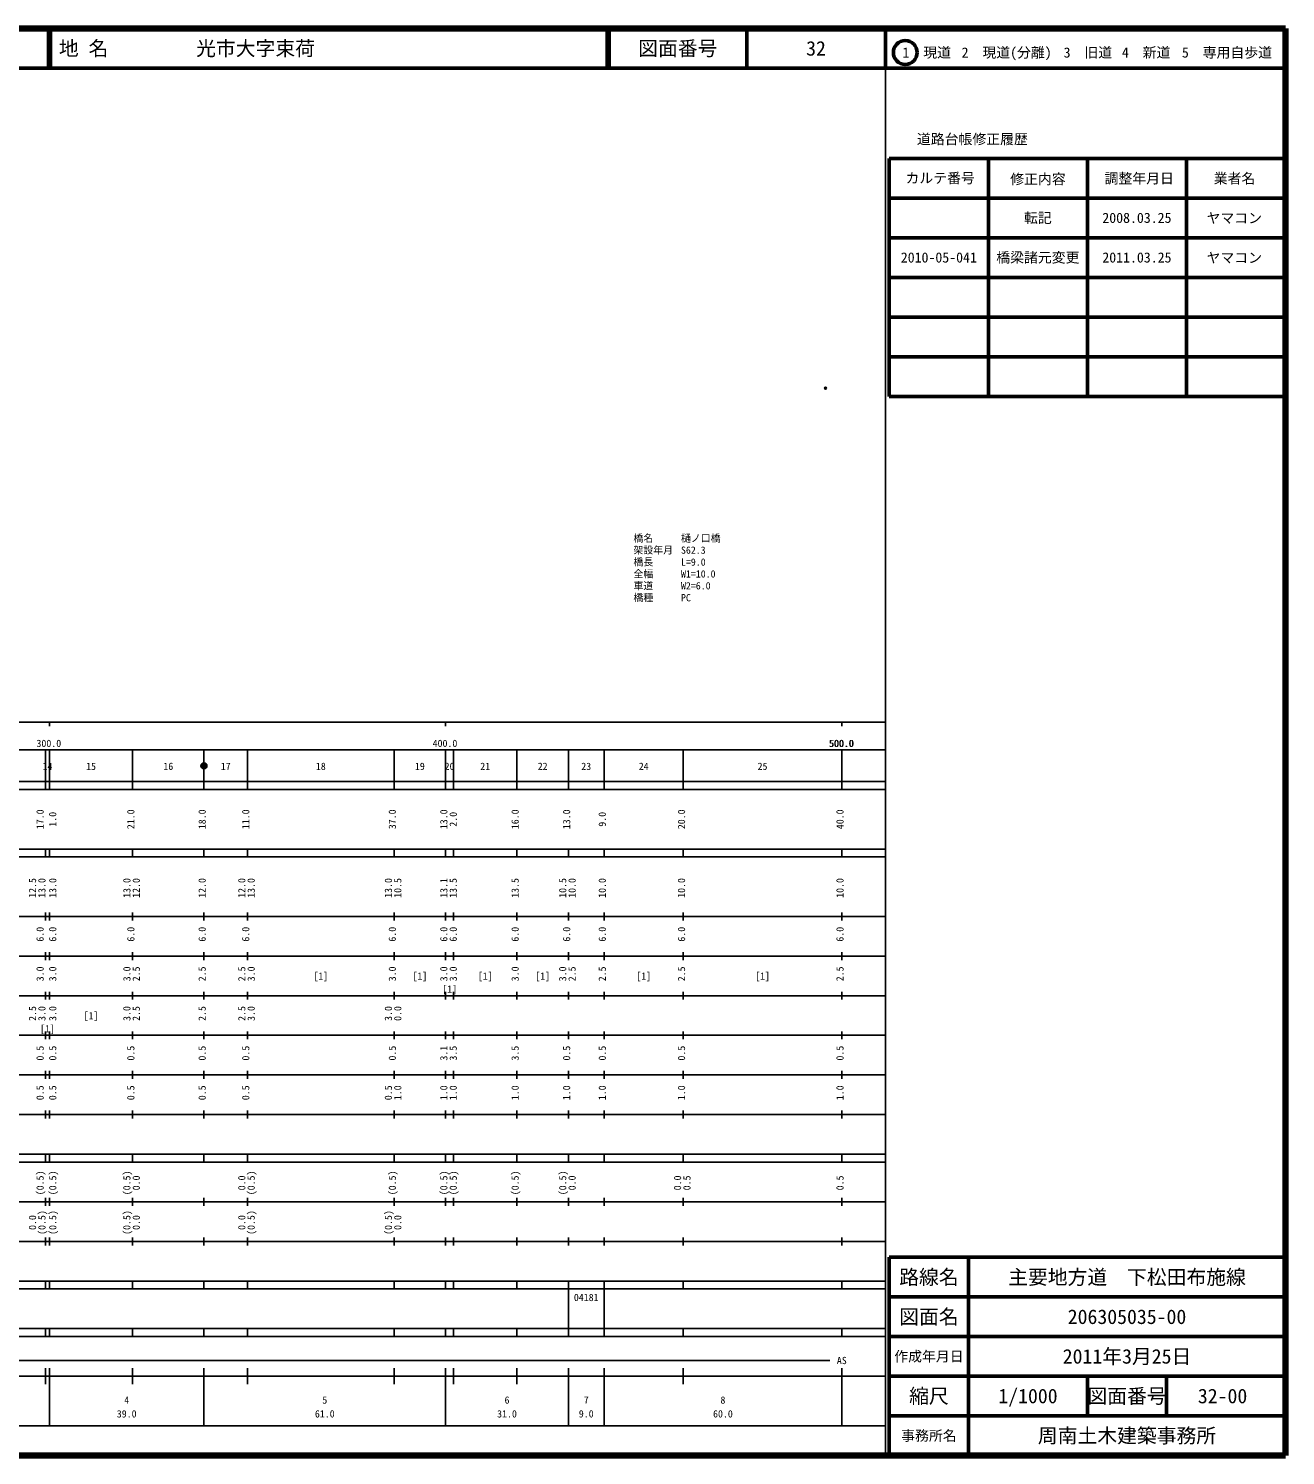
# Model space of a CAD drawing. Units: millimetres on the paper. Extents: x 40 to 680, y 20 to 380.
# Drawn here: x 362.7 to 680, y 20 to 380 of the extents above; entities that cross this region are included whole.
import ezdxf
from ezdxf.enums import TextEntityAlignment as Align

# ---------------------------------------------------------------- set-up
doc = ezdxf.new("R2010")
doc.units = ezdxf.units.MM
doc.header["$PDMODE"] = 32
doc.header["$PDSIZE"] = 0.5
for name, color, linetype in [('M-OTRS', 6, 'Continuous'), ('M-STR-HTXT', 7, 'Continuous'), ('M-TTL-TXT', 7, 'Continuous')]:
    doc.layers.add(name, color=color, linetype=linetype)
for name, color, linetype, lineweight in [('M-TTL', 2, 'Continuous', 140), ('M-TTL-BAND', 7, 'Continuous', 25), ('M-TTL-FRAM', 2, 'Continuous', 50), ('M-TTL-LINE', 7, 'Continuous', 50)]:
    doc.layers.add(name, color=color, linetype=linetype, lineweight=lineweight)
doc.styles.add('ＭＳ ゴシック', font='')
doc.styles.get('ＭＳ ゴシック').set_extended_font_data('MS Gothic')

msp = doc.modelspace()

# ---------------------------------------------------------------- hatches: boundary and pattern name
at = {"layer": 'M-TTL-BAND'}
msp.add_hatch(color=256, dxfattribs=at).paths.add_polyline_path([(407.75, 194, 1), (406.25, 194, 1)])

# ---------------------------------------------------------------- linework, layer by layer
at = {"layer": 'M-OTRS'}
msp.add_point((563.894, 289.247), dxfattribs=at)
at = {"layer": 'M-TTL'}
for p, q in [((680, 380), (40, 380)), ((680, 20), (680, 380)), ((40, 20), (680, 20))]:
    msp.add_line(p, q, dxfattribs=at)
at = {"layer": 'M-TTL-BAND'}
for p, q in [((579, 20), (579, 370)), ((40, 205), (579, 205)), ((368, 205), (368, 204)), ((468, 205), (468, 204)), ((568, 205), (568, 204)), ((68, 198), (579, 198)), ((367, 188), (367, 198)), ((368, 188), (368, 198)), ((389, 188), (389, 198)), ((407, 188), (407, 198)), ((418, 188), (418, 198)), ((455, 188), (455, 198)), ((468, 188), (468, 198)), ((470, 188), (470, 198)), ((486, 188), (486, 198)), ((499, 188), (499, 198)), ((508, 188), (508, 198)), ((528, 188), (528, 198)), ((568, 188), (568, 198)), ((40, 190), (579, 190)), ((40, 188), (579, 188)), ((40, 173), (579, 173)), ((367, 171), (367, 173)), ((368, 171), (368, 173)), ((389, 171), (389, 173)), ((407, 171), (407, 173)), ((418, 171), (418, 173)), ((455, 171), (455, 173)), ((468, 171), (468, 173)), ((470, 171), (470, 173)), ((486, 171), (486, 173)), ((499, 171), (499, 173)), ((508, 171), (508, 173)), ((528, 171), (528, 173)), ((568, 171), (568, 173)), ((40, 171), (579, 171)), ((40, 156), (579, 156)), ((367, 155), (367, 157)), ((368, 155), (368, 157)), ((389, 155), (389, 157)), ((407, 155), (407, 157)), ((418, 155), (418, 157)), ((455, 155), (455, 157)), ((468, 155), (468, 157)), ((470, 155), (470, 157)), ((486, 155), (486, 157)), ((499, 155), (499, 157)), ((508, 155), (508, 157)), ((528, 155), (528, 157)), ((568, 155), (568, 157)), ((46, 146), (579, 146)), ((367, 145), (367, 147)), ((368, 145), (368, 147)), ((389, 145), (389, 147)), ((407, 145), (407, 147)), ((418, 145), (418, 147)), ((455, 145), (455, 147)), ((468, 145), (468, 147)), ((470, 145), (470, 147)), ((486, 145), (486, 147)), ((499, 145), (499, 147)), ((508, 145), (508, 147)), ((528, 145), (528, 147)), ((568, 145), (568, 147)), ((367, 135), (367, 137)), ((368, 135), (368, 137)), ((389, 135), (389, 137)), ((407, 135), (407, 137)), ((418, 135), (418, 137)), ((455, 135), (455, 137)), ((468, 135), (468, 137)), ((470, 135), (470, 137)), ((486, 135), (486, 137)), ((499, 135), (499, 137)), ((508, 135), (508, 137)), ((528, 135), (528, 137)), ((568, 135), (568, 137)), ((52, 136), (579, 136)), ((46, 126), (579, 126)), ((367, 125), (367, 127)), ((368, 125), (368, 127)), ((389, 125), (389, 127)), ((407, 125), (407, 127)), ((418, 125), (418, 127)), ((455, 125), (455, 127)), ((468, 125), (468, 127)), ((470, 125), (470, 127)), ((486, 125), (486, 127)), ((499, 125), (499, 127)), ((508, 125), (508, 127)), ((528, 125), (528, 127)), ((568, 125), (568, 127)), ((52, 116), (579, 116)), ((367, 115), (367, 117)), ((368, 115), (368, 117)), ((389, 115), (389, 117)), ((407, 115), (407, 117)), ((418, 115), (418, 117)), ((455, 115), (455, 117)), ((468, 115), (468, 117)), ((470, 115), (470, 117)), ((486, 115), (486, 117)), ((499, 115), (499, 117)), ((508, 115), (508, 117)), ((528, 115), (528, 117)), ((568, 115), (568, 117)), ((46, 106), (579, 106)), ((367, 105), (367, 107)), ((368, 105), (368, 107)), ((389, 105), (389, 107)), ((407, 105), (407, 107)), ((418, 105), (418, 107)), ((455, 105), (455, 107)), ((468, 105), (468, 107)), ((470, 105), (470, 107)), ((486, 105), (486, 107)), ((499, 105), (499, 107)), ((508, 105), (508, 107)), ((528, 105), (528, 107)), ((568, 105), (568, 107)), ((40, 96), (579, 96)), ((40, 94), (579, 94)), ((367, 94), (367, 96)), ((368, 94), (368, 96)), ((389, 94), (389, 96)), ((407, 94), (407, 96)), ((418, 94), (418, 96)), ((455, 94), (455, 96)), ((468, 94), (468, 96)), ((470, 94), (470, 96)), ((486, 94), (486, 96)), ((499, 94), (499, 96)), ((508, 94), (508, 96)), ((528, 94), (528, 96)), ((568, 94), (568, 96)), ((49, 84), (579, 84)), ((367, 83), (367, 85)), ((368, 83), (368, 85)), ((389, 83), (389, 85)), ((407, 83), (407, 85)), ((418, 83), (418, 85)), ((455, 83), (455, 85)), ((468, 83), (468, 85)), ((470, 83), (470, 85)), ((486, 83), (486, 85)), ((499, 83), (499, 85)), ((508, 83), (508, 85)), ((528, 83), (528, 85)), ((568, 83), (568, 85)), ((40, 74), (579, 74)), ((367, 73), (367, 75)), ((368, 73), (368, 75)), ((389, 73), (389, 75)), ((407, 73), (407, 75)), ((418, 73), (418, 75)), ((455, 73), (455, 75)), ((468, 73), (468, 75)), ((470, 73), (470, 75)), ((486, 73), (486, 75)), ((499, 73), (499, 75)), ((508, 73), (508, 75)), ((528, 73), (528, 75)), ((568, 73), (568, 75)), ((40, 64), (579, 64)), ((40, 62), (579, 62)), ((367, 62), (367, 64)), ((368, 62), (368, 64)), ((389, 62), (389, 64)), ((407, 62), (407, 64)), ((418, 62), (418, 64)), ((455, 62), (455, 64)), ((468, 62), (468, 64)), ((470, 62), (470, 64)), ((486, 62), (486, 64)), ((499, 62), (499, 64)), ((499, 52), (499, 62)), ((508, 62), (508, 64)), ((508, 52), (508, 62)), ((528, 62), (528, 64)), ((568, 62), (568, 64)), ((40, 52), (579, 52)), ((367, 50), (367, 52)), ((368, 50), (368, 52)), ((389, 50), (389, 52)), ((407, 50), (407, 52)), ((418, 50), (418, 52)), ((455, 50), (455, 52)), ((468, 50), (468, 52)), ((470, 50), (470, 52)), ((486, 50), (486, 52)), ((499, 50), (499, 52)), ((508, 50), (508, 52)), ((528, 50), (528, 52)), ((568, 50), (568, 52)), ((40, 50), (579, 50)), ((71, 44), (565, 44)), ((40, 40), (579, 40)), ((367, 38), (367, 42)), ((368, 27.5), (368, 42)), ((389, 38), (389, 42)), ((407, 27.5), (407, 42)), ((418, 38), (418, 42)), ((455, 38), (455, 42)), ((468, 27.5), (468, 42)), ((470, 38), (470, 42)), ((486, 38), (486, 42)), ((499, 27.5), (499, 42)), ((508, 27.5), (508, 42)), ((528, 38), (528, 42)), ((568, 27.5), (568, 42)), ((68, 27.5), (579, 27.5))]:
    msp.add_line(p, q, dxfattribs=at)
msp.add_lwpolyline([(407.75, 194, 1), (406.25, 194, 1)], format="xyb", close=True, dxfattribs=at)
at = {"layer": 'M-TTL-FRAM'}
for p, q in [((580, 347.197), (580, 287.197)), ((580, 347.197), (680, 347.197)), ((580, 287.197), (680, 287.197)), ((680, 70), (580, 70)), ((580, 70), (580, 20))]:
    msp.add_line(p, q, dxfattribs=at)
at = {"layer": 'M-TTL-LINE'}
for p, q in [((367.75, 380), (367.75, 370)), ((368.25, 380), (368.25, 370)), ((508.747, 380), (508.747, 370)), ((509.247, 380), (509.247, 370)), ((543.997, 380), (543.997, 370)), ((579, 380), (579, 370)), ((40, 370), (680, 370)), ((605, 347.197), (605, 287.197)), ((630, 347.197), (630, 287.197)), ((655, 347.197), (655, 287.197)), ((580, 337.197), (680, 337.197)), ((580, 327.197), (680, 327.197)), ((580, 317.197), (680, 317.197)), ((580, 307.197), (680, 307.197)), ((580, 297.197), (680, 297.197)), ((600, 70), (600, 20)), ((680, 60), (580, 60)), ((680, 50), (580, 50)), ((680, 40), (580, 40)), ((630, 40), (630, 30)), ((650, 40), (650, 30)), ((680, 30), (580, 30))]:
    msp.add_line(p, q, dxfattribs=at)
msp.add_circle((584.031, 373.958), 3, dxfattribs=at)

# ---------------------------------------------------------------- texts
at = {"layer": 'M-STR-HTXT', "style": 'ＭＳ ゴシック'}
for s, p in [('橋名', (515.41, 249.945)), ('樋ノ口橋', (527.41, 249.945)), ('架設年月', (515.41, 246.945)), ('S62.3', (527.41, 246.945)), ('橋長', (515.41, 243.945)), ('L=9.0', (527.41, 243.945)), ('全幅', (515.41, 240.945)), ('W1=10.0', (527.41, 240.945)), ('車道', (515.41, 237.945)), ('W2=6.0', (527.41, 237.945)), ('橋種', (515.41, 234.945)), ('PC', (527.41, 234.945))]:
    msp.add_text(s, height=1.833, dxfattribs=at).set_placement(p, align=Align.BOTTOM_LEFT)
at = {"layer": 'M-TTL-BAND', "style": 'ＭＳ ゴシック'}
for s, p in [('300.0', (367.844, 198.195)), ('400.0', (467.844, 198.195)), ('500.0', (567.844, 198.195)), ('500.0', (568, 198.195)), ('14', (367.5, 192.405)), ('15', (378.5, 192.405)), ('16', (398, 192.405)), ('17', (412.5, 192.405)), ('18', (436.5, 192.405)), ('19', (461.5, 192.405)), ('20', (469, 192.405)), ('21', (478, 192.405)), ('22', (492.5, 192.405)), ('23', (503.5, 192.405)), ('24', (518, 192.405)), ('25', (548, 192.405)), ('[1]', (436.5, 139.5)), ('[1]', (461.5, 139.5)), ('[1]', (478, 139.5)), ('[1]', (492.5, 139.5)), ('[1]', (518, 139.5)), ('[1]', (548, 139.5)), ('[1]', (469, 136.195)), ('[1]', (378.5, 129.5)), ('[1]', (367.5, 126.195)), ('AS', (568, 42.5)), ('4', (387.5, 32.523)), ('5', (437.5, 32.523)), ('6', (483.5, 32.523)), ('7', (503.5, 32.523)), ('8', (538, 32.523)), ('39.0', (387.5, 29.033)), ('61.0', (437.5, 29.033)), ('31.0', (483.5, 29.033)), ('9.0', (503.5, 29.033)), ('60.0', (538, 29.033))]:
    msp.add_text(s, height=1.833, dxfattribs=at).set_placement(p, align=Align.BOTTOM_CENTER)
for s, p in [('17.0', (367.084, 180.5)), ('1.0', (370.276, 180.5)), ('21.0', (390, 180.5)), ('18.0', (408, 180.5)), ('11.0', (419, 180.5)), ('37.0', (456, 180.5)), ('13.0', (469, 180.5)), ('2.0', (471.38, 180.5)), ('16.0', (487, 180.5)), ('13.0', (500, 180.5)), ('9.0', (509, 180.5)), ('20.0', (529, 180.5)), ('40.0', (569, 180.5)), ('12.5', (365.182, 163.174)), ('13.0', (367.552, 163.174)), ('13.0', (370.276, 163.174)), ('13.0', (389, 163.174)), ('12.0', (391.37, 163.174)), ('12.0', (408, 163.174)), ('12.0', (418, 163.174)), ('13.0', (420.37, 163.174)), ('13.0', (455, 163.174)), ('10.5', (457.37, 163.174)), ('13.1', (469, 163.174)), ('13.5', (471.38, 163.174)), ('13.5', (487, 163.174)), ('10.5', (499, 163.174)), ('10.0', (501.37, 163.174)), ('10.0', (509, 163.174)), ('10.0', (529, 163.174)), ('10.0', (569, 163.174)), ('6.0', (367.084, 151.5)), ('6.0', (370.276, 151.5)), ('6.0', (390, 151.5)), ('6.0', (408, 151.5)), ('6.0', (419, 151.5)), ('6.0', (456, 151.5)), ('6.0', (469, 151.5)), ('6.0', (471.38, 151.5)), ('6.0', (487, 151.5)), ('6.0', (500, 151.5)), ('6.0', (509, 151.5)), ('6.0', (529, 151.5)), ('6.0', (569, 151.5)), ('3.0', (367.084, 141.5)), ('3.0', (370.276, 141.5)), ('3.0', (389, 141.5)), ('2.5', (391.37, 141.5)), ('2.5', (408, 141.5)), ('2.5', (418, 141.5)), ('3.0', (420.37, 141.5)), ('3.0', (456, 141.5)), ('3.0', (469, 141.5)), ('3.0', (471.38, 141.5)), ('3.0', (487, 141.5)), ('3.0', (499, 141.5)), ('2.5', (501.37, 141.5)), ('2.5', (509, 141.5)), ('2.5', (529, 141.5)), ('2.5', (569, 141.5)), ('2.5', (365.182, 131.5)), ('3.0', (367.552, 131.5)), ('3.0', (370.276, 131.5)), ('3.0', (389, 131.5)), ('2.5', (391.37, 131.5)), ('2.5', (408, 131.5)), ('2.5', (418, 131.5)), ('3.0', (420.37, 131.5)), ('3.0', (455, 131.5)), ('0.0', (457.37, 131.5)), ('0.5', (367.084, 121.5)), ('0.5', (370.276, 121.5)), ('0.5', (390, 121.5)), ('0.5', (408, 121.5)), ('0.5', (419, 121.5)), ('0.5', (456, 121.5)), ('3.1', (469, 121.5)), ('3.5', (471.38, 121.5)), ('3.5', (487, 121.5)), ('0.5', (500, 121.5)), ('0.5', (509, 121.5)), ('0.5', (529, 121.5)), ('0.5', (569, 121.5)), ('0.5', (367.084, 111.5)), ('0.5', (370.276, 111.5)), ('0.5', (390, 111.5)), ('0.5', (408, 111.5)), ('0.5', (419, 111.5)), ('0.5', (455, 111.5)), ('1.0', (457.37, 111.5)), ('1.0', (469, 111.5)), ('1.0', (471.38, 111.5)), ('1.0', (487, 111.5)), ('1.0', (500, 111.5)), ('1.0', (509, 111.5)), ('1.0', (529, 111.5)), ('1.0', (569, 111.5)), ('(0.5)', (367.084, 88.764)), ('(0.5)', (370.276, 88.764)), ('(0.5)', (389, 88.764)), ('0.0', (391.37, 88.764)), ('0.0', (418, 88.764)), ('(0.5)', (420.37, 88.764)), ('(0.5)', (456, 88.764)), ('(0.5)', (469, 88.764)), ('(0.5)', (471.38, 88.764)), ('(0.5)', (487, 88.764)), ('(0.5)', (499, 88.764)), ('0.0', (501.37, 88.764)), ('0.0', (528, 88.764)), ('0.5', (530.37, 88.764)), ('0.5', (569, 88.764)), ('0.0', (365.182, 78.764)), ('(0.5)', (367.552, 78.764)), ('(0.5)', (370.276, 78.764)), ('(0.5)', (389, 78.764)), ('0.0', (391.37, 78.764)), ('0.0', (418, 78.764)), ('(0.5)', (420.37, 78.764)), ('(0.5)', (455, 78.764)), ('0.0', (457.37, 78.764))]:
    msp.add_text(s, height=1.833, rotation=90, dxfattribs=at).set_placement(p, align=Align.BOTTOM_CENTER)
msp.add_text('04181', height=1.833, dxfattribs=at).set_placement((500.375, 58.405), align=Align.BOTTOM_LEFT)
at = {"layer": 'M-TTL-TXT', "style": 'ＭＳ ゴシック'}
for s, p in [('地 名', (370.38, 375)), ('光市大字束荷', (405.024, 375))]:
    msp.add_text(s, height=3.666, dxfattribs=at).set_placement(p, align=Align.MIDDLE_LEFT)
for s, height, p in [('図面番号', 3.666, (526.622, 375)), ('32', 3.666, (561.497, 375)), ('1\u3000現道', 2.566, (589.448, 373.958)), ('2\u3000現道(分離)', 2.566, (609.619, 373.958)), ('3\u3000旧道', 2.566, (630.121, 373.958)), ('4\u3000新道', 2.566, (644.824, 373.958)), ('5\u3000専用自歩道', 2.566, (665.228, 373.958)), ('道路台帳修正履歴', 2.566, (600.968, 352.113)), ('カルテ番号', 2.566, (592.839, 342.277)), ('修正内容', 2.566, (617.509, 342.023)), ('調整年月日', 2.566, (643.089, 342.197)), ('業者名', 2.566, (667.134, 342.197)), ('転記', 2.566, (617.5, 332.245)), ('2008.03.25', 2.566, (642.5, 332.245)), ('ヤマコン', 2.566, (667.077, 332.189)), ('2010-05-041', 2.566, (592.5, 322.245)), ('橋梁諸元変更', 2.566, (617.5, 322.245)), ('2011.03.25', 2.566, (642.5, 322.245)), ('ヤマコン', 2.566, (667.077, 322.189)), ('路線名', 3.666, (590, 65)), ('路線名', 3.666, (590, 65)), ('主要地方道\u3000下松田布施線', 3.666, (640, 65)), ('図面名', 3.666, (590, 55)), ('図面名', 3.666, (590, 55)), ('206305035-00', 3.666, (640, 55)), ('2011年3月25日', 3.666, (640, 45)), ('作成年月日', 2.566, (590, 45)), ('作成年月日', 2.566, (590, 45)), ('縮尺', 3.666, (590, 35)), ('縮尺', 3.666, (590, 35)), ('1/1000', 3.666, (615, 35)), ('図面番号', 3.666, (640, 35)), ('図面番号', 3.666, (640, 35)), ('32-00', 3.666, (664.125, 35)), ('事務所名', 2.566, (590, 25)), ('事務所名', 2.566, (590, 25)), ('周南土木建築事務所', 3.666, (640, 25))]:
    msp.add_text(s, height=height, dxfattribs=at).set_placement(p, align=Align.MIDDLE_CENTER)

doc.saveas('drawing.dxf')
